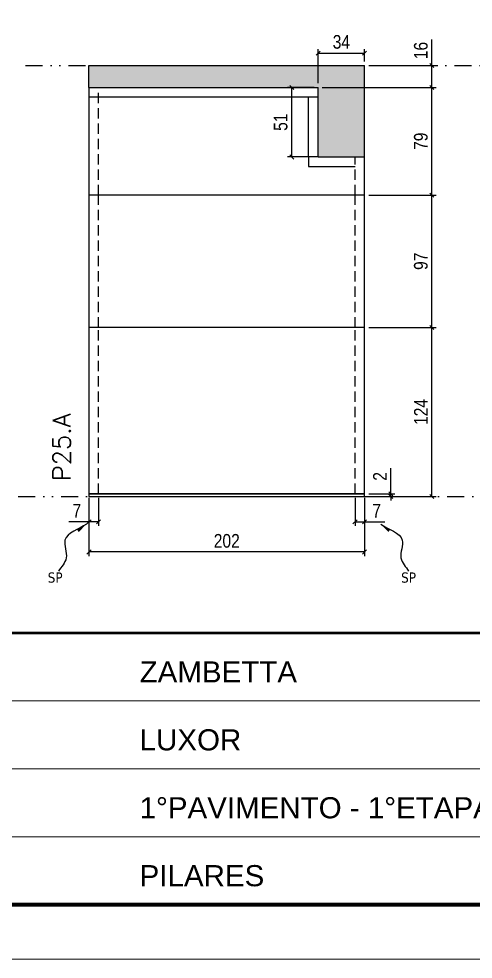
# Model space of a CAD drawing. Extents: x 14400 to 24104, y -21631 to 6985.
# Drawn here: x 15024 to 15357, y -2105 to -1416 of the extents above; entities that cross this region are included whole.
import ezdxf

# ---------------------------------------------------------------- set-up
doc = ezdxf.new("R2010")
doc.units = 0
for name, pattern in [('CONTINUO', [0]), ('DASHED', [0.75, 0.5, -0.25]), ('DIVIDE2', [0.625, 0.25, -0.125, 0, -0.125, 0, -0.125]), ('HIDDEN', [0.375, 0.25, -0.125])]:
    doc.linetypes.add(name, pattern=pattern)
for name, color, linetype in [('COTA', 241, 'Continuous'), ('Nível', 160, 'Continuous'), ('Painéis', 200, 'Continuous'), ('SARR_2.2x7', 40, 'Continuous'), ('texto', 7, 'Continuous')]:
    doc.layers.add(name, color=color, linetype=linetype)
for name, color, linetype, lineweight in [('Folhas', 255, 'Continuous', 9), ('SARRAFO DE PRESSAO', 251, 'DASHED', 9), ('Texto Seção', 7, 'Continuous', 15)]:
    doc.layers.add(name, color=color, linetype=linetype, lineweight=lineweight)
doc.styles.add('ARIAL', font='arial.ttf')
doc.styles.add('COTA TECNICA', font='techl___.ttf', dxfattribs={"height": 10})
doc.styles.add('COTA TECNICA-50', font='techl___.ttf', dxfattribs={"height": 10})
doc.styles.add('REGUA-120', font='ROMANS.shx', dxfattribs={"height": 15})
doc.styles.get("Standard").update_dxf_attribs({"font": 'arial.ttf'})
doc.dimstyles.new('COTA PAINEL-50', dxfattribs={"dimtxt": 10, "dimasz": 3, "dimexe": 3, "dimexo": 3, "dimgap": 3, "dimtad": 1, "dimdec": 1, "dimzin": 12, "dimdsep": 46, "dimtxsty": 'COTA TECNICA-50', "dimblk1": 'OBLIQUE', "dimblk2": 'OBLIQUE', "dimsah": 1, "dimcen": 0.9, "dimclrd": 4, "dimclre": 4, "dimclrt": 240, "dimadec": 1, "dimazin": 3, "dimtfac": 1, "dimtdec": 1, "dimtmove": 0, "dimatfit": 3, "dimfxl": 1, "dimtolj": 1, "dimtzin": 12, "dimarcsym": 0})
doc.dimstyles.new('PAINEL', dxfattribs={"dimtxt": 10, "dimasz": 3, "dimexe": 3, "dimexo": 3, "dimgap": 3, "dimtad": 1, "dimdec": 1, "dimzin": 12, "dimdsep": 46, "dimtxsty": 'COTA TECNICA', "dimblk1": 'OBLIQUE', "dimblk2": 'OBLIQUE', "dimsah": 1, "dimcen": 0.9, "dimclrd": 4, "dimclre": 4, "dimclrt": 240, "dimadec": 1, "dimazin": 3, "dimtfac": 1, "dimtdec": 1, "dimtmove": 0, "dimatfit": 3, "dimfxl": 1, "dimtolj": 1, "dimtzin": 12, "dimarcsym": 0})
doc.dimstyles.get("Standard").update_dxf_attribs({"dimtxt": 0.18, "dimasz": 0.18, "dimexe": 0.18, "dimexo": 0.0625, "dimgap": 0.09, "dimtad": 0, "dimtih": 1, "dimtoh": 1, "dimdec": 4, "dimzin": 0, "dimdsep": 46, "dimtxsty": 'Standard', "dimcen": 0.09, "dimadec": 0, "dimazin": 0, "dimtfac": 1, "dimtdec": 4, "dimtofl": 0, "dimtmove": 0, "dimatfit": 3, "dimfxl": 1, "dimtolj": 1, "dimtzin": 0, "dimarcsym": 0})

# ---------------------------------------------------------------- blocks, each defined once
blk = doc.blocks.new('9999999999')
at = {"color": 30, "linetype": 'CONTINUO'}
for p, q in [((98564.56, 34379.64), (99583.98, 34379.64)), ((98564.56, 34329.83), (99487.98, 34329.83)), ((98564.56, 34280.02), (99487.98, 34280.02))]:
    blk.add_line(p, q, dxfattribs=at)
at = {"color": 30, "linetype": 'CONTINUO', "const_width": 2}
blk.add_lwpolyline([(99583.98, 34230.21), (99583.98, 34414.45, 0.414214), (99568.98, 34429.45), (98228.98, 34429.45, 0.414214), (98213.98, 34414.45), (98213.98, 34245.21, 0.414214), (98228.98, 34230.21), (99583.98, 34230.21)], format="xyb", dxfattribs=at)
at = {"layer": 'Folhas'}
blk.add_lwpolyline([(98138.98, 34190.21), (99623.98, 34190.21), (99623.98, 35240.21), (98138.98, 35240.21)], close=True, dxfattribs=at)
at = {"layer": 'Folhas', "color": 30, "const_width": 3}
blk.add_lwpolyline([(98213.98, 34230.21), (99583.98, 34230.21), (99583.98, 35200.21), (98213.98, 35200.21)], close=True, dxfattribs=at)
at = {"color": 7, "linetype": 'Continuous', "ltscale": 5, "style": 'ARIAL'}
for s, height, p in [('ZAMBETTA', 15.483, (98837.68, 34393.13)), ('LUXOR', 15.483, (98837.68, 34343.32)), ('1°PAVIMENTO - 1°ETAPA', 15.4829, (98837.68, 34293.51)), ('PILARES', 15.483, (98837.68, 34243.7))]:
    blk.add_text(s, height=height, dxfattribs=at).set_placement(p)
blk = doc.blocks.new('_Oblique')
at = {"color": 0, "linetype": 'ByBlock', "lineweight": -2}
blk.add_line((-0.5, -0.5), (0.5, 0.5), dxfattribs=at)
blk = doc.blocks.new('*D1608')
at = {"layer": 'COTA', "color": 4, "lineweight": -2, "transparency": 16777216}
for p, q in [((15075.03, -1767.02), (15075.03, -1809.69)), ((15277.03, -1767.02), (15277.03, -1809.69)), ((15277.03, -1806.69), (15075.03, -1806.69))]:
    blk.add_line(p, q, dxfattribs=at)
at = {"layer": 'Defpoints', "color": 0, "transparency": 16777216}
for p in [(15075.03, -1764.02), (15277.03, -1764.02), (15075.03, -1806.69)]:
    blk.add_point(p, dxfattribs=at)
at = {"layer": 'COTA', "color": 4, "lineweight": -2, "transparency": 16777216, "xscale": 3, "yscale": 3, "zscale": 3, "rotation": 180}
blk.add_blockref('_Oblique', (15075.03, -1806.69), dxfattribs=at)
at = {"layer": 'COTA', "color": 4, "lineweight": -2, "transparency": 16777216, "xscale": 3, "yscale": 3, "zscale": 3}
blk.add_blockref('_Oblique', (15277.03, -1806.69), dxfattribs=at)
at = {"layer": 'COTA', "color": 240, "transparency": 16777216, "insert": (15176.03, -1798.59), "char_height": 10, "attachment_point": 5, "style": 'COTA TECNICA'}
blk.add_mtext('\\A1;202', dxfattribs=at)
blk = doc.blocks.new('*D1609')
at = {"layer": 'COTA', "color": 4, "lineweight": -2, "transparency": 16777216}
for p, q in [((15270.03, -1767.02), (15270.03, -1787.53)), ((15277.03, -1769.02), (15277.03, -1787.53)), ((15270.03, -1784.53), (15277.03, -1784.53)), ((15277.03, -1784.53), (15291.76, -1784.53))]:
    blk.add_line(p, q, dxfattribs=at)
at = {"layer": 'Defpoints', "color": 0, "transparency": 16777216}
for p in [(15270.03, -1764.02), (15277.03, -1766.02), (15277.03, -1784.53)]:
    blk.add_point(p, dxfattribs=at)
at = {"layer": 'COTA', "color": 4, "lineweight": -2, "transparency": 16777216, "xscale": 3, "yscale": 3, "zscale": 3, "rotation": 180}
blk.add_blockref('_Oblique', (15270.03, -1784.53), dxfattribs=at)
at = {"layer": 'COTA', "color": 4, "lineweight": -2, "transparency": 16777216, "xscale": 3, "yscale": 3, "zscale": 3}
blk.add_blockref('_Oblique', (15277.03, -1784.53), dxfattribs=at)
at = {"layer": 'COTA', "color": 240, "transparency": 16777216, "insert": (15285.9, -1776.45), "char_height": 10, "attachment_point": 5, "style": 'COTA TECNICA-50'}
blk.add_mtext('\\A1;7', dxfattribs=at)
blk = doc.blocks.new('*D1610')
at = {"layer": 'COTA', "color": 4, "lineweight": -2, "transparency": 16777216}
for p, q in [((15075.03, -1769.02), (15075.03, -1787.53)), ((15082.03, -1767.02), (15082.03, -1787.53)), ((15075.03, -1784.53), (15060.3, -1784.53)), ((15082.03, -1784.53), (15075.03, -1784.53))]:
    blk.add_line(p, q, dxfattribs=at)
at = {"layer": 'Defpoints', "color": 0, "transparency": 16777216}
for p in [(15082.03, -1764.02), (15075.03, -1766.02), (15075.03, -1784.53)]:
    blk.add_point(p, dxfattribs=at)
at = {"layer": 'COTA', "color": 4, "lineweight": -2, "transparency": 16777216, "xscale": 3, "yscale": 3, "zscale": 3, "rotation": 180}
blk.add_blockref('_Oblique', (15075.03, -1784.53), dxfattribs=at)
at = {"layer": 'COTA', "color": 4, "lineweight": -2, "transparency": 16777216, "xscale": 3, "yscale": 3, "zscale": 3}
blk.add_blockref('_Oblique', (15082.03, -1784.53), dxfattribs=at)
at = {"layer": 'COTA', "color": 240, "transparency": 16777216, "insert": (15066.16, -1776.45), "char_height": 10, "attachment_point": 5, "style": 'COTA TECNICA-50'}
blk.add_mtext('\\A1;7', dxfattribs=at)
blk = doc.blocks.new('*D1612')
at = {"layer": 'COTA', "color": 4, "linetype": 'ByBlock', "lineweight": -2, "transparency": 16777216}
for p, q in [((15280.03, -1642.02), (15329.4, -1642.02)), ((15326.4, -1766.02), (15326.4, -1642.02)), ((15280.03, -1766.02), (15329.4, -1766.02))]:
    blk.add_line(p, q, dxfattribs=at)
at = {"layer": 'Defpoints', "color": 0, "linetype": 'ByBlock', "transparency": 16777216}
for p in [(15277.03, -1642.02), (15326.4, -1642.02), (15277.03, -1766.02)]:
    blk.add_point(p, dxfattribs=at)
at = {"layer": 'COTA', "color": 4, "linetype": 'ByBlock', "lineweight": -2, "transparency": 16777216, "xscale": 3, "yscale": 3, "zscale": 3}
for p, rotation in [((15326.4, -1642.02), 90), ((15326.4, -1766.02), 270)]:
    blk.add_blockref('_Oblique', p, dxfattribs=dict(at, rotation=rotation))
at = {"layer": 'COTA', "color": 240, "linetype": 'ByBlock', "transparency": 16777216, "insert": (15318.32, -1704.02), "char_height": 10, "attachment_point": 5, "rotation": 90, "style": 'COTA TECNICA'}
blk.add_mtext('\\A1;124', dxfattribs=at)
blk = doc.blocks.new('*D1603')
at = {"layer": 'COTA', "color": 4, "lineweight": -2, "transparency": 16777216}
for p, q in [((15296.29, -1764.02), (15296.29, -1745.21)), ((15280.03, -1764.02), (15299.29, -1764.02)), ((15296.29, -1766.02), (15296.29, -1764.02)), ((15280.03, -1766.02), (15299.29, -1766.02)), ((15296.29, -1766.02), (15296.29, -1769.02))]:
    blk.add_line(p, q, dxfattribs=at)
at = {"layer": 'Defpoints', "color": 0, "transparency": 16777216}
for p in [(15277.03, -1764.02), (15277.03, -1766.02), (15296.29, -1766.02)]:
    blk.add_point(p, dxfattribs=at)
at = {"layer": 'COTA', "color": 4, "lineweight": -2, "transparency": 16777216, "xscale": 3, "yscale": 3, "zscale": 3}
for p, rotation in [((15296.29, -1764.02), 270), ((15296.29, -1766.02), 90)]:
    blk.add_blockref('_Oblique', p, dxfattribs=dict(at, rotation=rotation))
at = {"layer": 'COTA', "color": 240, "transparency": 16777216, "insert": (15288.29, -1751.27), "char_height": 10, "attachment_point": 5, "rotation": 90, "style": 'COTA TECNICA-50'}
blk.add_mtext('\\A1;2', dxfattribs=at)
blk = doc.blocks.new('*D1613')
at = {"layer": 'COTA', "color": 4, "linetype": 'ByBlock', "lineweight": -2, "transparency": 16777216}
for p, q in [((15280.03, -1642.02), (15329.4, -1642.02)), ((15326.4, -1766.02), (15326.4, -1642.02)), ((15280.03, -1766.02), (15329.4, -1766.02))]:
    blk.add_line(p, q, dxfattribs=at)
at = {"layer": 'Defpoints', "color": 0, "linetype": 'ByBlock', "transparency": 16777216}
for p in [(15277.03, -1642.02), (15326.4, -1642.02), (15277.03, -1766.02)]:
    blk.add_point(p, dxfattribs=at)
at = {"layer": 'COTA', "color": 4, "linetype": 'ByBlock', "lineweight": -2, "transparency": 16777216, "xscale": 3, "yscale": 3, "zscale": 3}
for p, rotation in [((15326.4, -1642.02), 90), ((15326.4, -1766.02), 270)]:
    blk.add_blockref('_Oblique', p, dxfattribs=dict(at, rotation=rotation))
at = {"layer": 'COTA', "color": 240, "linetype": 'ByBlock', "transparency": 16777216, "insert": (15318.32, -1704.02), "char_height": 10, "attachment_point": 5, "rotation": 90, "style": 'COTA TECNICA'}
blk.add_mtext('\\A1;124', dxfattribs=at)
blk = doc.blocks.new('*D1614')
at = {"layer": 'COTA', "color": 4, "lineweight": -2, "transparency": 16777216}
for p, q in [((15280.03, -1545.02), (15329.4, -1545.02)), ((15326.4, -1642.02), (15326.4, -1545.02)), ((15280.03, -1642.02), (15329.4, -1642.02))]:
    blk.add_line(p, q, dxfattribs=at)
at = {"layer": 'Defpoints', "color": 0, "transparency": 16777216}
for p in [(15277.03, -1545.02), (15326.4, -1545.02), (15277.03, -1642.02)]:
    blk.add_point(p, dxfattribs=at)
at = {"layer": 'COTA', "color": 4, "lineweight": -2, "transparency": 16777216, "xscale": 3, "yscale": 3, "zscale": 3}
for p, rotation in [((15326.4, -1545.02), 90), ((15326.4, -1642.02), 270)]:
    blk.add_blockref('_Oblique', p, dxfattribs=dict(at, rotation=rotation))
at = {"layer": 'COTA', "color": 240, "transparency": 16777216, "insert": (15318.3, -1593.52), "char_height": 10, "attachment_point": 5, "rotation": 90, "style": 'COTA TECNICA'}
blk.add_mtext('\\A1;97', dxfattribs=at)
blk = doc.blocks.new('*D1615')
at = {"layer": 'COTA', "color": 4, "lineweight": -2, "transparency": 16777216}
for p, q in [((15246.03, -1466.02), (15329.4, -1466.02)), ((15326.4, -1545.02), (15326.4, -1466.02)), ((15280.03, -1545.02), (15329.4, -1545.02))]:
    blk.add_line(p, q, dxfattribs=at)
at = {"layer": 'Defpoints', "color": 0, "transparency": 16777216}
for p in [(15243.03, -1466.02), (15326.4, -1466.02), (15277.03, -1545.02)]:
    blk.add_point(p, dxfattribs=at)
at = {"layer": 'COTA', "color": 4, "lineweight": -2, "transparency": 16777216, "xscale": 3, "yscale": 3, "zscale": 3}
for p, rotation in [((15326.4, -1466.02), 90), ((15326.4, -1545.02), 270)]:
    blk.add_blockref('_Oblique', p, dxfattribs=dict(at, rotation=rotation))
at = {"layer": 'COTA', "color": 240, "transparency": 16777216, "insert": (15318.3, -1505.52), "char_height": 10, "attachment_point": 5, "rotation": 90, "style": 'COTA TECNICA'}
blk.add_mtext('\\A1;79', dxfattribs=at)
blk = doc.blocks.new('*D1616')
at = {"layer": 'COTA', "color": 4, "lineweight": -2, "transparency": 16777216}
for p, q in [((15243.03, -1463.02), (15243.03, -1437.91)), ((15243.03, -1440.91), (15277.03, -1440.91)), ((15277.03, -1447.02), (15277.03, -1437.91))]:
    blk.add_line(p, q, dxfattribs=at)
at = {"layer": 'Defpoints', "color": 0, "transparency": 16777216}
for p in [(15277.03, -1440.91), (15277.03, -1450.02), (15243.03, -1466.02)]:
    blk.add_point(p, dxfattribs=at)
at = {"layer": 'COTA', "color": 4, "lineweight": -2, "transparency": 16777216, "xscale": 3, "yscale": 3, "zscale": 3, "rotation": 180}
blk.add_blockref('_Oblique', (15243.03, -1440.91), dxfattribs=at)
at = {"layer": 'COTA', "color": 4, "lineweight": -2, "transparency": 16777216, "xscale": 3, "yscale": 3, "zscale": 3}
blk.add_blockref('_Oblique', (15277.03, -1440.91), dxfattribs=at)
at = {"layer": 'COTA', "color": 240, "transparency": 16777216, "insert": (15260.03, -1432.69), "char_height": 10, "attachment_point": 5, "style": 'COTA TECNICA'}
blk.add_mtext('\\A1;34', dxfattribs=at)
blk = doc.blocks.new('*D1617')
at = {"layer": 'COTA', "color": 4, "lineweight": -2, "transparency": 16777216}
for p, q in [((15326.4, -1450.02), (15326.4, -1431)), ((15280.03, -1450.02), (15329.4, -1450.02)), ((15326.4, -1466.02), (15326.4, -1450.02)), ((15246.03, -1466.02), (15329.4, -1466.02))]:
    blk.add_line(p, q, dxfattribs=at)
at = {"layer": 'Defpoints', "color": 0, "transparency": 16777216}
for p in [(15277.03, -1450.02), (15326.4, -1450.02), (15243.03, -1466.02)]:
    blk.add_point(p, dxfattribs=at)
at = {"layer": 'COTA', "color": 4, "lineweight": -2, "transparency": 16777216, "xscale": 3, "yscale": 3, "zscale": 3}
for p, rotation in [((15326.4, -1450.02), 90), ((15326.4, -1466.02), 270)]:
    blk.add_blockref('_Oblique', p, dxfattribs=dict(at, rotation=rotation))
at = {"layer": 'COTA', "color": 240, "transparency": 16777216, "insert": (15318.3, -1439.01), "char_height": 10, "attachment_point": 5, "rotation": 90, "style": 'COTA TECNICA'}
blk.add_mtext('\\A1;16', dxfattribs=at)
blk = doc.blocks.new('*D1618')
at = {"layer": 'COTA', "color": 4, "lineweight": -2, "transparency": 16777216}
for p, q in [((15240.03, -1466.02), (15220.64, -1466.02)), ((15223.64, -1517.02), (15223.64, -1466.02)), ((15240.03, -1517.02), (15220.64, -1517.02))]:
    blk.add_line(p, q, dxfattribs=at)
at = {"layer": 'Defpoints', "color": 0, "transparency": 16777216}
for p in [(15223.64, -1466.02), (15243.03, -1466.02), (15243.03, -1517.02)]:
    blk.add_point(p, dxfattribs=at)
at = {"layer": 'COTA', "color": 4, "lineweight": -2, "transparency": 16777216, "xscale": 3, "yscale": 3, "zscale": 3}
for p, rotation in [((15223.64, -1466.02), 90), ((15223.64, -1517.02), 270)]:
    blk.add_blockref('_Oblique', p, dxfattribs=dict(at, rotation=rotation))
at = {"layer": 'COTA', "color": 240, "transparency": 16777216, "insert": (15215.53, -1491.52), "char_height": 10, "attachment_point": 5, "rotation": 90, "style": 'COTA TECNICA'}
blk.add_mtext('\\A1;51', dxfattribs=at)

msp = doc.modelspace()

# ---------------------------------------------------------------- hatches: boundary and pattern name
at = {"layer": 'COTA'}
h = msp.add_hatch(dxfattribs=at)
h.set_pattern_fill('AR-CONC', color=256, scale=0.03)
h.set_pattern_definition([(50, (-3083.7195, -2297.15), (5.4655401, -0.4781726), [0.5715, -6.2865]), (355, (-3083.7195, -2297.15), (-1.0573026, 5.7317054), [0.4572, -5.0292175]), (100.451445, (-3083.264, -2297.19), (4.4082374, 5.2535326), [0.4857003, -5.3427073]), (46.1842, (-3083.7195, -2295.626), (8.1323712, -1.2612698), [0.85725, -9.42975]), (96.63556, (-3083.042, -2295.731), (7.122124, 7.4227837), [0.7285507, -8.0140682]), (351.18415, (-3083.7195, -2295.626), (7.122124, 7.4227837), [0.685799, -7.543792]), (21, (-3082.9575, -2296.007), (4.5484317, -3.067956), [0.5715, -6.2865]), (326, (-3082.9575, -2296.007), (1.8540609, 5.525639), [0.4572, -5.0292]), (71.451445, (-3082.5785, -2296.263), (6.4024926, 2.457683), [0.4857003, -5.3426981]), (37.5, (-3083.7195, -2297.1502), (0.0926581, 2.53665117), [0, -4.96824, 0, -5.1054, 0, -5.04825]), (7.5, (-3083.7195, -2297.1502), (2.00458988, 3.00541724), [0, -2.91084, 0, -4.85394, 0, -1.92405]), (327.5, (-3085.4188, -2297.1502), (4.06771786, -0.17186232), [0, -1.905, 0, -5.9436, 0, -7.8867]), (317.5, (-3086.1808, -2297.1502), (4.44387544, 0.7627947), [0, -2.4765, 0, -3.94716, 0, -5.6007])])
h.paths.add_polyline_path([(15277.03, -1450.02), (15075.03, -1450.02), (15075.03, -1466.02), (15243.03, -1466.02), (15243.03, -1517.02), (15277.03, -1517.02)])

# ---------------------------------------------------------------- linework, layer by layer
for p, q in [((15075.03, -1466.02), (15075.03, -1450.02)), ((15075.03, -1450.02), (15277.03, -1450.02)), ((15277.03, -1517.02), (15277.03, -1450.02)), ((15243.03, -1517.02), (15236.03, -1517.02)), ((15236.03, -1517.02), (15236.03, -1524.02))]:
    msp.add_line(p, q, dxfattribs=at)
at = {"layer": 'Nível', "color": 4, "linetype": 'DIVIDE2', "ltscale": 50}
for p, q in [((15028.48, -1450.02), (15858.47, -1450.02)), ((14488.47, -1766.02), (15858.47, -1766.02))]:
    msp.add_line(p, q, dxfattribs=at)
at = {"layer": 'Painéis'}
for p, q in [((15075.03, -1466.02), (15075.03, -1764.02)), ((15075.03, -1466.02), (15243.03, -1466.02)), ((15243.03, -1517.02), (15243.03, -1466.02)), ((15243.03, -1517.02), (15277.03, -1517.02)), ((15277.03, -1764.02), (15277.03, -1517.02)), ((15277.03, -1545.02), (15075.03, -1545.02)), ((15277.03, -1642.02), (15075.03, -1642.02)), ((15075.03, -1764.02), (15277.03, -1764.02))]:
    msp.add_line(p, q, dxfattribs=at)
msp.add_lwpolyline([(15277.03, -1764.02), (15075.03, -1764.02), (15075.03, -1766.02), (15277.03, -1766.02)], close=True, dxfattribs=at)
at = {"layer": 'SARR_2.2x7', "linetype": 'HIDDEN', "ltscale": 30}
for p, q in [((15082.03, -1545.02), (15082.03, -1466.02)), ((15270.03, -1545.02), (15270.03, -1517.02)), ((15082.03, -1642.02), (15082.03, -1545.02)), ((15270.03, -1642.02), (15270.03, -1545.02)), ((15082.03, -1764.02), (15082.03, -1642.02)), ((15270.03, -1764.02), (15270.03, -1642.02))]:
    msp.add_line(p, q, dxfattribs=at)
at = {"layer": 'SARR_2.2x7'}
for p, q in [((15075.03, -1473.02), (15243.03, -1473.02)), ((15236.03, -1517.02), (15236.03, -1473.02)), ((15236.03, -1524.02), (15270.03, -1524.02))]:
    msp.add_line(p, q, dxfattribs=at)

# ---------------------------------------------------------------- block references
at = {"layer": 'SARRAFO DE PRESSAO', "color": 6, "linetype": 'ByBlock'}
msp.add_blockref('9999999999', (-83725.51, -36295.5), dxfattribs=at)

# ---------------------------------------------------------------- texts
at = {"layer": 'texto', "color": 0, "char_height": 7.5, "attachment_point": 5}
for insert in [(15050.25, -1825.51), (15309.28, -1825.51)]:
    msp.add_mtext('{\\fTahoma|b0|i0|c0|p34;\\C4;SP}', dxfattribs=dict(at, insert=insert))
at = {"layer": 'Texto Seção', "insert": (15061.56, -1754.76), "char_height": 13, "width": 285.3299, "attachment_point": 7, "rotation": 90, "style": 'REGUA-120'}
msp.add_mtext('\\pt26;P25.A', dxfattribs=at)

# ---------------------------------------------------------------- dimensions: what is measured, and where the dimension line sits
at = {"layer": 'COTA'}
for base, p1, p2, dimstyle, picture, middle in [((15277.03, -1440.91), (15243.03, -1466.02), (15277.03, -1450.02), 'PAINEL', '*D1616', (15260.03, -1432.69)), ((15277.03, -1784.53), (15270.03, -1764.02), (15277.03, -1766.02), 'COTA PAINEL-50', '*D1609', (15285.9, -1776.45))]:
    dim = msp.add_linear_dim(base=base, p1=p1, p2=p2, dimstyle=dimstyle, dxfattribs=at)
    dim.commit()
    dim.dimension.update_dxf_attribs({"geometry": picture, "text_midpoint": middle})
for base, p1, p2, angle, dimstyle, picture, middle in [((15326.4, -1450.02), (15243.03, -1466.02), (15277.03, -1450.02), 90, 'PAINEL', '*D1617', (15318.3, -1439.01)), ((15223.64, -1466.02), (15243.03, -1517.02), (15243.03, -1466.02), 90, 'PAINEL', '*D1618', (15215.53, -1491.52)), ((15326.4, -1545.02), (15277.03, -1642.02), (15277.03, -1545.02), 90, 'PAINEL', '*D1614', (15318.3, -1593.52)), ((15075.03, -1784.53), (15082.03, -1764.02), (15075.03, -1766.02), 180, 'COTA PAINEL-50', '*D1610', (15066.16, -1776.45))]:
    dim = msp.add_linear_dim(base=base, p1=p1, p2=p2, angle=angle, dimstyle=dimstyle, dxfattribs=at)
    dim.commit()
    dim.dimension.update_dxf_attribs({"geometry": picture, "text_midpoint": middle})
for base, p1, p2, angle, override, picture, middle in [((15326.4, -1466.02), (15277.03, -1545.02), (15243.03, -1466.02), 90, {"dimtmove": 1}, '*D1615', (15318.3, -1505.52)), ((15075.03, -1806.69), (15277.03, -1764.02), (15075.03, -1764.02), 180, {"dimarcsym": 2}, '*D1608', (15176.03, -1798.59))]:
    dim = msp.add_linear_dim(base=base, p1=p1, p2=p2, angle=angle, dimstyle='PAINEL', override=override, dxfattribs=at)
    dim.commit()
    dim.dimension.update_dxf_attribs({"geometry": picture, "text_midpoint": middle})
at = {"layer": 'COTA', "linetype": 'ByBlock'}
for picture in ['*D1612', '*D1613']:
    dim = msp.add_aligned_dim(p1=(15277.03, -1766.02), p2=(15277.03, -1642.02), distance=-49.37, dimstyle='PAINEL', dxfattribs=at)
    dim.commit()
    dim.dimension.update_dxf_attribs({"geometry": picture, "text_midpoint": (15318.32, -1704.02)})
at = {"layer": 'COTA'}
dim = msp.add_linear_dim(base=(15296.29, -1766.02), p1=(15277.03, -1764.02), p2=(15277.03, -1766.02), angle=90, dimstyle='COTA PAINEL-50', dxfattribs=at)
dim.commit()
dim.dimension.update_dxf_attribs({"geometry": '*D1603', "text_midpoint": (15296.29, -1751.27), "dimtype": 160})

# ---------------------------------------------------------------- leaders
at = {"layer": 'COTA', "path_type": 1}
for points in [[(15073.2, -1786.2), (15057.42, -1798.03), (15058.34, -1811.04), (15052.79, -1820.82)], [(15288.86, -1786.2), (15304.64, -1798.03), (15303.72, -1811.04), (15309.27, -1820.82)]]:
    msp.add_leader(points, dimstyle='Standard', override={"dimasz": 8}, dxfattribs=at)

doc.saveas('drawing.dxf')
